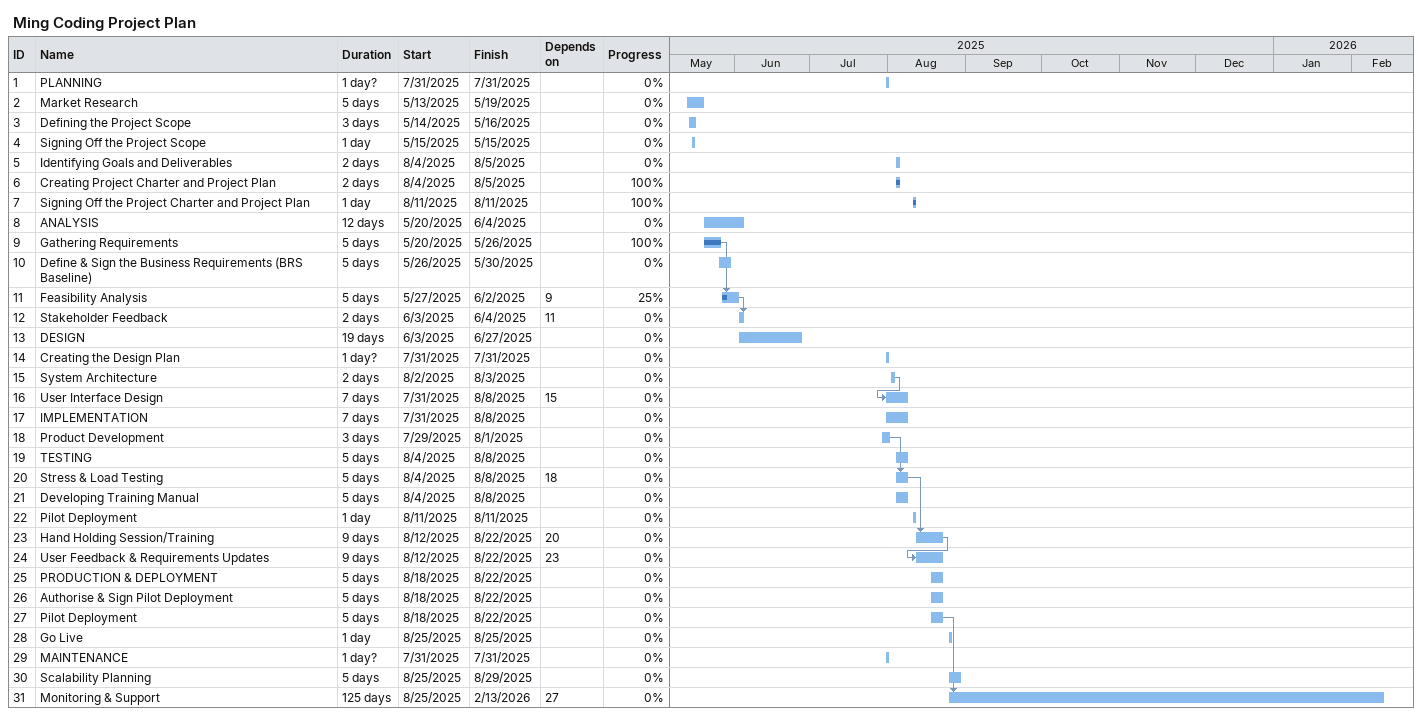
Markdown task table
Ming Coding Project Plan

| ID | Task | Duration | Start | Finish | Predecessors | % complete |
|---|---|---|---|---|---|---|
| 1 | PLANNING | 1d? | 2025-07-31 | 2025-07-31 |  | 0 |
| 2 | Market Research | 5d | 2025-05-13 | 2025-05-19 |  | 0 |
| 3 | Defining the Project Scope | 3d | 2025-05-14 | 2025-05-16 |  | 0 |
| 4 | Signing Off the Project Scope | 1d | 2025-05-15 | 2025-05-15 |  | 0 |
| 5 | Identifying Goals and Deliverables | 2d | 2025-08-04 | 2025-08-05 |  | 0 |
| 6 | Creating Project Charter and Project Plan | 2d | 2025-08-04 | 2025-08-05 |  | 100 |
| 7 | Signing Off the Project Charter and Project Plan | 1d | 2025-08-11 | 2025-08-11 |  | 100 |
| 8 | ANALYSIS | 12d | 2025-05-20 | 2025-06-04 |  | 0 |
| 9 | Gathering Requirements | 5d | 2025-05-20 | 2025-05-26 |  | 100 |
| 10 | Define & Sign the Business Requirements (BRS Baseline) | 5d | 2025-05-26 | 2025-05-30 |  | 0 |
| 11 | Feasibility Analysis | 5d | 2025-05-27 | 2025-06-02 | 9 | 25 |
| 12 | Stakeholder Feedback | 2d | 2025-06-03 | 2025-06-04 | 11 | 0 |
| 13 | DESIGN | 19d | 2025-06-03 | 2025-06-27 |  | 0 |
| 14 | Creating the Design Plan | 1d? | 2025-07-31 | 2025-07-31 |  | 0 |
| 15 | System Architecture | 2d | 2025-08-02 | 2025-08-03 |  | 0 |
| 16 | User Interface Design | 7d | 2025-07-31 | 2025-08-08 | 15 | 0 |
| 17 | IMPLEMENTATION | 7d | 2025-07-31 | 2025-08-08 |  | 0 |
| 18 | Product Development | 3d | 2025-07-29 | 2025-08-01 |  | 0 |
| 19 | TESTING | 5d | 2025-08-04 | 2025-08-08 |  | 0 |
| 20 | Stress & Load Testing | 5d | 2025-08-04 | 2025-08-08 | 18 | 0 |
| 21 | Developing Training Manual | 5d | 2025-08-04 | 2025-08-08 |  | 0 |
| 22 | Pilot Deployment | 1d | 2025-08-11 | 2025-08-11 |  | 0 |
| 23 | Hand Holding Session/Training | 9d | 2025-08-12 | 2025-08-22 | 20 | 0 |
| 24 | User Feedback & Requirements Updates | 9d | 2025-08-12 | 2025-08-22 | 23 | 0 |
| 25 | PRODUCTION & DEPLOYMENT | 5d | 2025-08-18 | 2025-08-22 |  | 0 |
| 26 | Authorise & Sign Pilot Deployment | 5d | 2025-08-18 | 2025-08-22 |  | 0 |
| 27 | Pilot Deployment | 5d | 2025-08-18 | 2025-08-22 |  | 0 |
| 28 | Go Live | 1d | 2025-08-25 | 2025-08-25 |  | 0 |
| 29 | MAINTENANCE | 1d? | 2025-07-31 | 2025-07-31 |  | 0 |
| 30 | Scalability Planning | 5d | 2025-08-25 | 2025-08-29 |  | 0 |
| 31 | Monitoring & Support | 125d | 2025-08-25 | 2026-02-13 | 27 | 0 |
